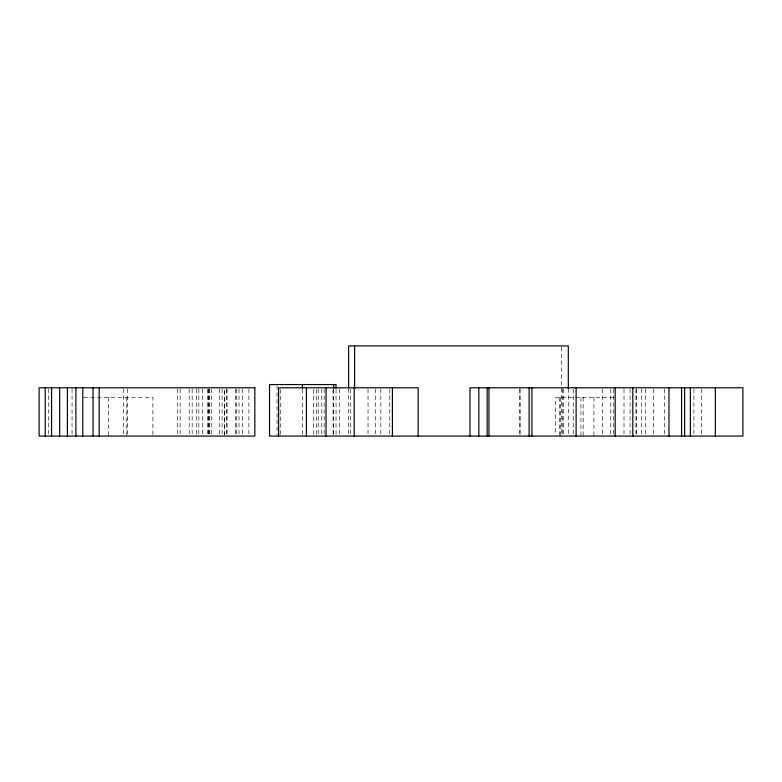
<?xml version="1.0" encoding="UTF-8"?>
<svg xmlns="http://www.w3.org/2000/svg" width="782" height="782" viewBox="0 0 782 782"><rect width="100%" height="100%" fill="white"/><g stroke="black" fill="none" stroke-linecap="round" stroke-linejoin="round"><path stroke-width="0.59" stroke-dasharray="3.91 2.93" d="M83.654 397.442L152.891 397.442L152.891 436.063M613.596 397.442L555.64 397.442L555.64 434.86M701.454 388.986L701.454 434.86M693.937 388.986L693.937 434.86M664.602 388.986L664.524 434.86M653.293 388.986L653.293 434.86M645.531 388.986L645.531 436.063M641.465 388.986L641.465 434.86M636.675 388.986L636.675 434.86M635.952 388.986L635.952 434.86M630.116 388.986L630.116 434.86M624.007 388.986L624.007 434.86M613.42 388.986L613.42 434.86M610.771 388.986L610.771 434.86M602.599 388.986L602.599 436.063M593.909 397.442L593.909 436.063M583.167 397.442L583.167 436.063M580.948 397.442L580.948 436.063M573.304 388.986L573.304 436.063M568.318 388.566L568.318 434.851M563.411 388.986L563.411 434.86M562.688 388.986L562.688 434.86M561.554 347.149L561.554 434.851M560.635 397.442L560.635 436.063M559.707 397.442L559.707 436.063M520.196 388.986L520.196 434.86M519.434 388.986L519.434 434.86M389.798 388.986L389.798 434.86M380.824 388.986L380.824 434.86M375.35 388.986L375.35 434.86M368.029 388.986L368.029 434.86M350.404 388.986L350.404 434.86M348.635 388.566L348.635 434.851M339.339 388.986L339.339 434.86M336.035 389.358L336.035 434.87M333.709 389.358L333.709 434.87M333.064 389.358L333.064 434.87M324.168 388.986L324.168 434.86M321.793 388.986L321.793 434.86M318.215 388.986L318.215 434.86M316.446 389.358L316.446 434.87M313.543 389.358L313.543 434.87M302.438 389.358L302.438 434.87M280.718 389.358L280.718 434.87M277.053 385.761L277.053 434.87M248.891 388.986L248.891 434.86M242.615 388.986L242.615 434.86M238.989 388.986L238.989 434.86M236.614 388.986L236.614 434.86M235.695 388.986L235.695 434.86M227.083 388.986L227.083 434.86M226.682 388.986L226.682 434.86M222.088 388.986L222.088 434.86M219.351 388.986L219.351 434.86M211.267 388.986L211.267 434.86M209.703 388.986L209.703 434.86M208.892 388.986L208.892 434.86M208.735 388.986L208.735 434.86M207.65 388.986L207.65 434.86M202.499 388.986L202.499 434.86M198.833 388.986L198.833 434.86M196.741 388.986L196.741 434.86M192.157 388.986L192.157 434.86M189.176 388.986L189.176 434.86M180.124 388.986L180.124 434.86M177.27 388.986L177.27 434.86M127.261 388.986L127.261 434.86M126.811 397.442L126.811 436.063M123.712 388.986L123.712 434.86M108.551 397.442L108.551 436.063M72.052 388.986L72.052 434.86M48.719 388.986L48.719 434.86M224.463 434.86L224.463 388.986L224.424 434.86"/><path stroke-width="1.17" d="M715.334 387.784L715.334 436.063M690.35 387.784L690.35 436.063M684.641 387.784L684.641 436.063M681.581 387.784L681.581 436.063M668.991 387.784L668.991 436.063M632.814 387.784L632.814 436.063M615.19 387.784L615.19 436.063M576.119 387.784L576.119 436.063M568.318 388.566L568.318 345.937L348.635 345.937L348.635 388.566M531.907 387.784L531.907 436.063M529.131 387.784L529.131 436.063M488.936 387.784L488.936 436.063M487.166 387.784L487.166 436.063M478.838 387.784L478.838 436.063M469.982 436.063L469.982 387.784L742.9 387.784L742.9 436.063L269.526 436.063L269.526 384.558L336.035 384.558L336.035 388.155M418.155 436.063L418.155 387.784L278.627 387.784L278.627 436.063M392.408 387.784L392.408 436.063M354.627 345.937L354.627 388.566M354.226 387.784L354.226 436.063M333.709 384.558L333.709 388.155M326.065 387.784L326.065 436.063M306.388 387.784L306.388 436.063M302.438 384.558L302.438 388.155M99.167 387.784L99.167 436.063M93.058 387.784L93.058 436.063M82.794 387.784L82.794 436.063M75.874 387.784L75.874 436.063M67.389 387.784L67.389 436.063M59.657 387.784L59.657 436.063M51.573 387.784L51.573 436.063M45.219 387.784L45.219 436.063M254.844 387.784L39.1 387.784L39.1 436.063L254.844 436.063L254.844 387.784"/></g></svg>
